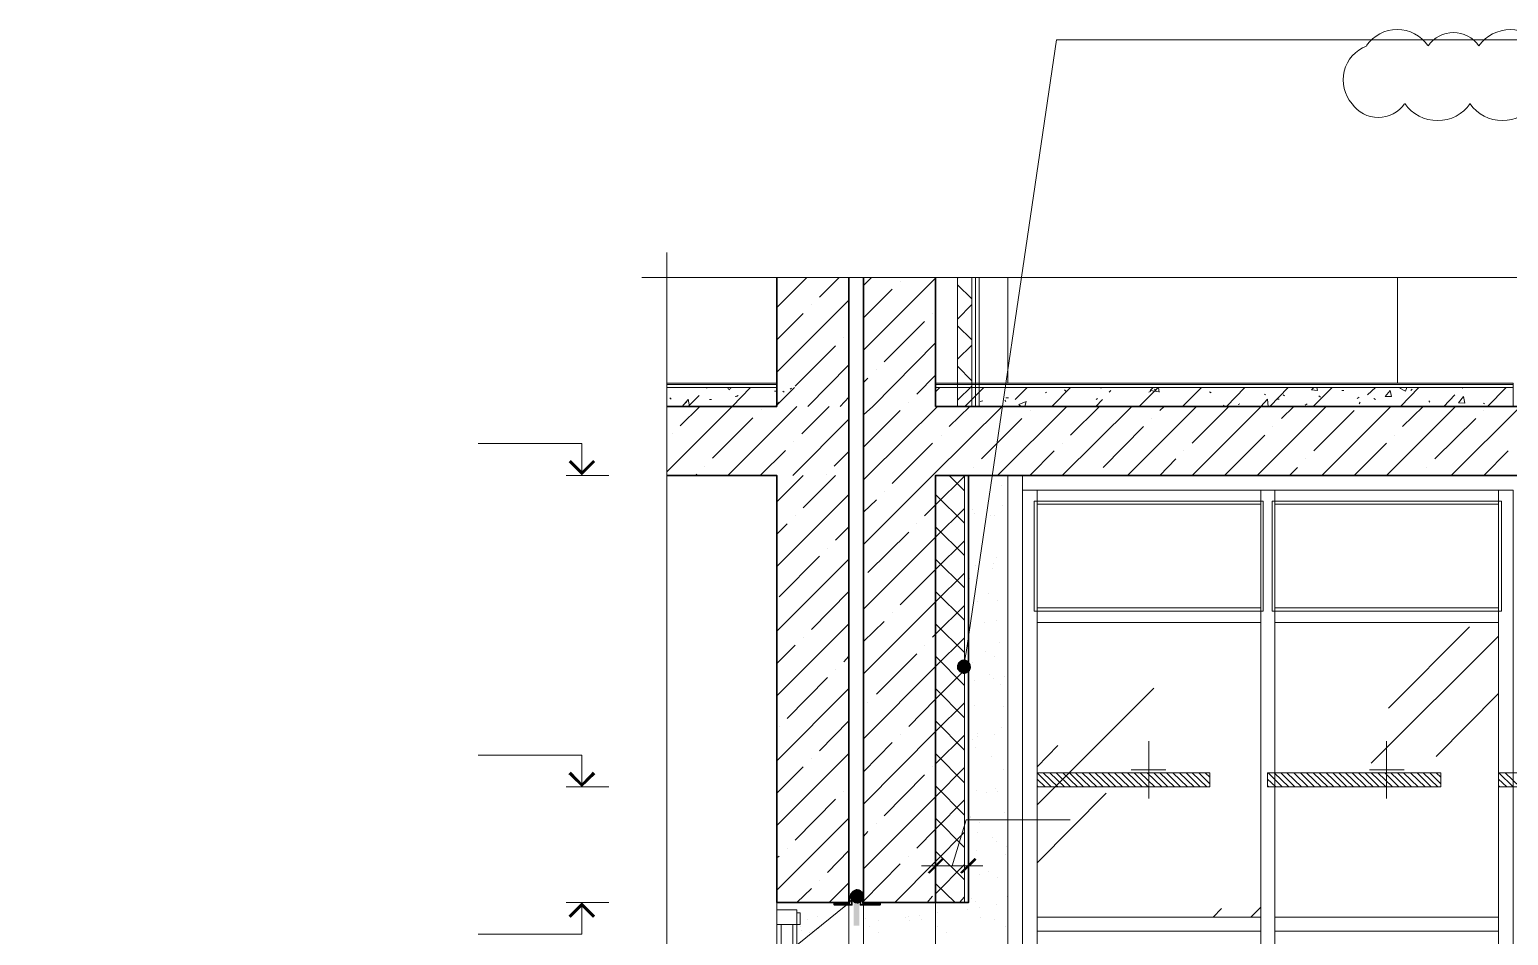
# Model space of a CAD drawing. Header units: millimetres. Extents: x -356862 to 418287, y 0 to 839748.
# Drawn here: x 369867 to 375108, y 788455 to 791665 of the extents above; entities that cross this region are included whole.
import ezdxf

# ---------------------------------------------------------------- set-up
doc = ezdxf.new("R2010")
doc.units = ezdxf.units.MM
doc.layers.add('PDF _Геометрия', color=7, linetype='Continuous', true_color=0xbababa)
doc.layers.add('PDF _Сплошная заливка', color=7, linetype='Continuous', true_color=0xf50000)

msp = doc.modelspace()

# ---------------------------------------------------------------- linework, layer by layer
at = {"layer": 'PDF _Геометрия', "color": 1, "lineweight": 20}
for points in [[(375654.4508, 791607.4639, 0.520539928), (375439.8732, 791607.4639, 0.520539928), (375225.535, 791607.4639, 0.520539888), (375003.3191, 791607.7805)], [(374604.9616, 791607.2352, 0.520570473), (374553.4187, 791402.5883, 0.52053993), (374739.6084, 791402.1832)]]:
    msp.add_lwpolyline(points, format="xyb", dxfattribs=at)
at = {"layer": 'PDF _Геометрия', "color": 251, "lineweight": 20, "true_color": 0x545454}
for points in [[(373181.9773, 789433.8986), (373186.3072, 789457.713), (373506.7196, 791629.1563), (373710.2247, 791629.1563), (378633.3175, 791629.1563)], [(372779.2969, 788578.7439), (372759.8123, 788561.4243), (371898.1629, 787864.3109), (371802.9051, 787864.3109), (369867.4412, 787864.3109)]]:
    msp.add_lwpolyline(points, dxfattribs=at)
at = {"layer": 'PDF _Геометрия', "color": 7, "lineweight": 5}
for points in [[(397212.9051, 790786.9913), (397124.1422, 790786.9913), (384697.3381, 790786.9913), (384660.534, 790936.3728), (384586.9257, 790639.7748), (384550.1216, 790786.9913), (372125.4824, 790786.9913), (372036.7196, 790786.9913)], [(372125.4824, 790875.7542), (372125.4824, 790786.9913), (372125.4824, 787420.4965), (371976.101, 787383.6924), (372272.6989, 787310.0841), (372125.4824, 787273.28), (372125.4824, 783906.7852), (372125.4824, 783818.0223)], [(373218.7814, 790330.1872), (373218.7814, 790786.9913)], [(373231.7711, 790786.9913), (373231.7711, 790330.1872)], [(374714.7608, 790786.9913), (374714.7608, 790412.4553)], [(372125.4824, 790412.4553), (372515.1732, 790412.4553)], [(372125.4824, 790408.1254), (372515.1732, 790408.1254)], [(372125.4824, 790397.3006), (372515.1732, 790397.3006)], [(375123.9361, 790330.1872), (375123.9361, 790412.4553), (373078.0598, 790412.4553)], [(375123.9361, 790408.1254), (373078.0598, 790408.1254)], [(375123.9361, 790397.3006), (373078.0598, 790397.3006)], [(374621.668, 789604.9295), (375082.802, 789604.9295), (375082.802, 789994.6202), (374621.668, 789994.6202)], [(372515.1732, 788572.2491), (372515.1732, 788546.2697)], [(372770.6371, 786117.1975), (372770.6371, 788572.2491)], [(372822.5959, 788572.2491), (372822.5959, 786117.1975), (372822.5959, 786034.9295)], [(377834.4515, 786034.9295), (377988.1629, 786034.9295), (377988.1629, 786117.1975), (373078.0598, 786117.1975), (373078.0598, 788572.2491)]]:
    msp.add_lwpolyline(points, dxfattribs=at)
at = {"layer": 'PDF _Геометрия', "color": 7, "lineweight": 30}
for points in [[(372770.6371, 790786.9913), (372770.6371, 790330.1872), (372770.6371, 790085.548), (372770.6371, 788572.2491), (372515.1732, 788572.2491), (372515.1732, 790085.548), (372125.4824, 790085.548)], [(372125.4824, 790330.1872), (372515.1732, 790330.1872), (372515.1732, 790786.9913)], [(372822.5959, 790786.9913), (372822.5959, 790330.1872), (372822.5959, 790085.548), (372822.5959, 788572.2491), (373078.0598, 788572.2491), (373078.0598, 790085.548), (393177.4412, 790085.548), (393177.4412, 790330.1872), (373078.0598, 790330.1872), (373078.0598, 790786.9913)]]:
    msp.add_lwpolyline(points, dxfattribs=at)
at = {"layer": 'PDF _Геометрия', "lineweight": 5}
for points in [[(372515.1732, 790680.9089), (372621.2556, 790786.9913)], [(372666.7196, 790717.713), (372735.9979, 790786.9913)], [(372822.5959, 790758.847), (372850.7402, 790786.9913)], [(372822.5959, 790529.3625), (373078.0598, 790784.8264)], [(372952.4928, 790774.0017), (372952.4928, 790774.0017)], [(372515.1732, 790451.4243), (372770.6371, 790706.8882)], [(372822.5959, 790644.1047), (372924.3484, 790745.8573)], [(372515.1732, 790566.1666), (372608.266, 790659.2594)], [(372638.5752, 790689.5687), (372638.5752, 790689.5687)], [(373067.235, 790659.2594), (373067.235, 790659.2594)], [(372896.2041, 790488.2285), (373039.0907, 790631.1151)], [(372753.3175, 790574.8264), (372753.3175, 790574.8264)], [(372822.5959, 790299.8779), (372855.0701, 790330.1872), (373078.0598, 790555.3419)], [(372580.1216, 790401.6305), (372723.0082, 790544.5171)], [(372625.5855, 790330.1872), (372770.6371, 790477.4037)], [(372868.0598, 790460.0841), (372868.0598, 790460.0841)], [(373010.9464, 790373.4862), (373078.0598, 790440.5996)], [(372125.4824, 790098.5377), (372357.1319, 790330.1872), (372422.0804, 790397.3006)], [(372153.6268, 790397.3006), (372153.6268, 790397.3006)], [(372266.2041, 790395.1357), (372268.369, 790397.3006)], [(372341.9773, 790392.9707), (372348.4721, 790388.6408)], [(372348.4721, 790397.3006), (372352.802, 790392.9707)], [(372510.8433, 790330.1872), (372577.9567, 790397.3006)], [(372562.802, 790390.8058), (372567.1319, 790395.1357)], [(372822.5959, 790414.6202), (372837.7505, 790429.7748)], [(373078.0598, 790382.146), (373093.2144, 790397.3006)], [(373181.9773, 790330.1872), (373249.0907, 790397.3006)], [(373359.5031, 790354.0017), (373402.802, 790397.3006)], [(373489.4, 790330.1872), (373556.5134, 790397.3006)], [(373534.8639, 790388.6408), (373539.1938, 790384.3109)], [(373660.4309, 790397.3006), (373664.7608, 790395.1357)], [(373798.9876, 790330.1872), (373866.101, 790397.3006)], [(373870.4309, 790382.146), (373837.9567, 790386.4759), (373848.7814, 790397.3006)], [(373853.1113, 790390.8058), (373859.6062, 790386.4759)], [(373870.4309, 790379.981), (373868.266, 790397.3006)], [(373952.6989, 790330.1872), (374019.8123, 790397.3006)], [(374108.5752, 790330.1872), (374173.5237, 790397.3006)], [(374262.2866, 790330.1872), (374327.235, 790397.3006)], [(374428.9876, 790397.3006), (374431.1526, 790386.4759), (374409.5031, 790388.6408), (374418.1629, 790397.3006)], [(374415.9979, 790330.1872), (374483.1113, 790397.3006)], [(374608.6783, 790371.3212), (374636.8227, 790397.3006)], [(374729.9154, 790397.3006), (374723.4206, 790395.1357), (374742.9051, 790384.3109), (374747.235, 790397.3006)], [(374725.5855, 790330.1872), (374790.534, 790397.3006)], [(374762.3897, 790386.4759), (374766.7196, 790390.8058)], [(374944.2453, 790395.1357), (374946.4103, 790397.3006)], [(375033.0082, 790330.1872), (375100.1216, 790397.3006)], [(372136.3072, 790360.4965), (372140.6371, 790356.1666)], [(372179.6062, 790330.1872), (372201.2556, 790354.0017)], [(372190.4309, 790341.012), (372194.7608, 790345.3419)], [(372201.2556, 790330.1872), (372240.2247, 790369.1563)], [(372205.5855, 790330.1872), (372201.2556, 790356.1666)], [(372277.0288, 790354.0017), (372283.5237, 790354.0017)], [(372367.9567, 790364.8264), (372376.6165, 790366.9913)], [(372372.2866, 790364.8264), (372378.7814, 790369.1563)], [(372506.5134, 790384.3109), (372513.0082, 790384.3109)], [(372515.1732, 790336.6821), (372523.833, 790345.3419)], [(372536.8227, 790384.3109), (372541.1526, 790379.981)], [(372551.9773, 790373.4862), (372551.9773, 790373.4862)], [(372740.3278, 790330.1872), (372770.6371, 790362.6614)], [(372982.802, 790345.3419), (372982.802, 790345.3419)], [(373236.101, 790347.5068), (373244.7608, 790349.6718)], [(373322.6989, 790351.8367), (373327.0288, 790347.5068)], [(373327.0288, 790360.4965), (373335.6886, 790360.4965)], [(373381.1526, 790330.1872), (373372.4928, 790336.6821), (373398.4721, 790347.5068), (373394.1422, 790330.1872)], [(373465.5855, 790377.8161), (373472.0804, 790379.981)], [(373645.2763, 790330.1872), (373669.0907, 790354.0017)], [(373647.4412, 790354.0017), (373651.7711, 790358.3315)], [(373692.9051, 790379.981), (373699.4, 790386.4759)], [(373833.6268, 790379.981), (373840.1216, 790384.3109)], [(374047.9567, 790382.146), (374054.4515, 790377.8161)], [(374149.7093, 790336.6821), (374156.2041, 790338.847)], [(374229.8123, 790330.1872), (374253.6268, 790356.1666), (374255.7917, 790330.1872)], [(374242.802, 790373.4862), (374247.1319, 790371.3212)], [(374286.101, 790356.1666), (374294.7608, 790356.1666)], [(374309.9154, 790371.3212), (374314.2453, 790366.9913)], [(374387.8536, 790334.5171), (374394.3484, 790338.847)], [(374435.4824, 790366.9913), (374441.9773, 790362.6614)], [(374517.7505, 790386.4759), (374524.2453, 790386.4759)], [(374571.8742, 790358.3315), (374578.369, 790362.6614)], [(374578.369, 790338.847), (374582.6989, 790345.3419)], [(374630.3278, 790358.3315), (374636.8227, 790354.0017)], [(374825.1732, 790349.6718), (374829.5031, 790345.3419)], [(374879.2969, 790330.1872), (374918.266, 790371.3212)], [(375017.8536, 790341.012), (375024.3484, 790338.847)], [(372125.4824, 790328.0223), (372127.6474, 790330.1872)], [(372173.1113, 790260.9089), (372242.3897, 790330.1872)], [(372287.8536, 790146.1666), (372430.7402, 790289.0532)], [(372341.9773, 790085.548), (372586.6165, 790330.1872)], [(372461.0495, 790319.3625), (372461.0495, 790319.3625)], [(372571.4618, 790085.548), (372770.6371, 790284.7233)], [(372603.9361, 790232.7645), (372701.3587, 790330.1872)], [(372822.5959, 790070.3934), (372837.7505, 790085.548), (373084.5546, 790330.1872)], [(372822.5959, 789840.9089), (373067.235, 790085.548), (373314.0391, 790330.1872)], [(372822.5959, 790185.1357), (372952.4928, 790315.0326)], [(373125.6886, 790258.7439), (373199.2969, 790330.1872)], [(373240.4309, 790144.0017), (373383.3175, 790286.8882)], [(373296.7196, 790085.548), (373543.5237, 790330.1872)], [(373413.6268, 790315.0326), (373413.6268, 790315.0326)], [(373463.4206, 790330.1872), (373463.4206, 790332.3522)], [(373526.2041, 790085.548), (373773.0082, 790330.1872)], [(373556.5134, 790228.4346), (373658.266, 790330.1872)], [(373757.8536, 790085.548), (374002.4928, 790330.1872)], [(373842.2866, 790286.8882), (373842.2866, 790286.8882)], [(373872.5959, 790315.0326), (373887.7505, 790330.1872)], [(373987.3381, 790085.548), (374231.9773, 790330.1872)], [(373987.3381, 790200.2903), (374117.235, 790330.1872)], [(374097.7505, 790334.5171), (374102.0804, 790330.1872)], [(374216.8227, 790085.548), (374461.4618, 790330.1872)], [(374303.4206, 790286.8882), (374346.7196, 790330.1872)], [(374418.1629, 790172.146), (374561.0495, 790315.0326)], [(374446.3072, 790085.548), (374690.9464, 790330.1872)], [(374675.7917, 790085.548), (374920.4309, 790330.1872)], [(374732.0804, 790258.7439), (374805.6886, 790330.1872)], [(374846.8227, 790144.0017), (374991.8742, 790286.8882)], [(374905.2763, 790085.548), (375149.9154, 790330.1872)], [(375020.0185, 790315.0326), (375020.0185, 790315.0326)], [(372144.967, 790232.7645), (372144.967, 790232.7645)], [(373671.2556, 790113.6924), (373814.1422, 790258.7439)], [(374273.1113, 790258.7439), (374273.1113, 790258.7439)], [(372575.7917, 790204.6202), (372575.7917, 790204.6202)], [(372924.3484, 790057.4037), (372952.4928, 790085.548), (373067.235, 790200.2903)], [(373097.5443, 790228.4346), (373097.5443, 790228.4346)], [(373528.369, 790200.2903), (373528.369, 790200.2903)], [(374102.0804, 790085.548), (374244.967, 790228.4346)], [(374561.0495, 790085.548), (374675.7917, 790200.2903)], [(374703.9361, 790228.4346), (374703.9361, 790228.4346)], [(372456.7196, 790085.548), (372545.4824, 790174.3109)], [(372718.6783, 790118.0223), (372770.6371, 790169.981)], [(373411.4618, 790085.548), (373498.0598, 790172.146)], [(373872.5959, 790085.548), (373928.8845, 790144.0017)], [(373957.0288, 790172.146), (373957.0288, 790172.146)], [(374387.8536, 790144.0017), (374387.8536, 790144.0017)], [(375020.0185, 790085.548), (375106.6165, 790172.146)], [(372227.235, 790085.548), (372231.5649, 790089.8779)], [(372259.7093, 790118.0223), (372259.7093, 790118.0223)], [(372515.1732, 789992.4553), (372608.266, 790085.548)], [(372608.266, 789970.8058), (372723.0082, 790085.548)], [(372690.534, 790089.8779), (372690.534, 790089.8779)], [(373181.9773, 790085.548), (373181.9773, 790085.548)], [(373212.2866, 790113.6924), (373212.2866, 790113.6924)], [(373643.1113, 790085.548), (373643.1113, 790085.548)], [(374331.5649, 790085.548), (374359.7093, 790113.6924)], [(374790.534, 790085.548), (374790.534, 790085.548)], [(374818.6783, 790113.6924), (374818.6783, 790113.6924)], [(372896.2041, 790029.2594), (372896.2041, 790029.2594)], [(372515.1732, 789762.9707), (372770.6371, 790018.4346)], [(372822.5959, 789955.6511), (372868.0598, 789998.9501)], [(373039.0907, 789942.6614), (373078.0598, 789981.6305)], [(372580.1216, 789942.6614), (372580.1216, 789942.6614)], [(372515.1732, 789877.713), (372551.9773, 789914.5171)], [(372723.0082, 789856.0635), (372770.6371, 789903.6924)], [(372822.5959, 789611.4243), (373078.0598, 789866.8882)], [(372837.7505, 789741.3212), (372982.802, 789884.2078)], [(373010.9464, 789914.5171), (373010.9464, 789914.5171)], [(372694.8639, 789827.9192), (372694.8639, 789827.9192)], [(372515.1732, 789533.4862), (372770.6371, 789788.9501)], [(372523.833, 789654.7233), (372666.7196, 789799.7748)], [(372952.4928, 789626.579), (373078.0598, 789752.146)], [(372638.5752, 789539.981), (372770.6371, 789674.2078)], [(372822.5959, 789381.9398), (373078.0598, 789637.4037)], [(372515.1732, 789304.0017), (372770.6371, 789559.4656)], [(372822.5959, 789496.6821), (372896.2041, 789568.1254)], [(372924.3484, 789598.4346), (372924.3484, 789598.4346)], [(372608.266, 789511.8367), (372608.266, 789511.8367)], [(373067.235, 789511.8367), (373078.0598, 789522.6614)], [(372515.1732, 789418.7439), (372580.1216, 789483.6924)], [(372868.0598, 789310.4965), (373010.9464, 789453.3831)], [(373039.0907, 789483.6924), (373039.0907, 789483.6924)], [(372723.0082, 789397.0944), (372723.0082, 789397.0944)], [(372753.3175, 789425.2388), (372770.6371, 789444.7233)], [(372822.5959, 789152.4553), (373078.0598, 789407.9192)], [(372551.9773, 789223.8986), (372694.8639, 789368.9501)], [(372515.1732, 789074.5171), (372770.6371, 789329.981)], [(372982.802, 789195.7542), (373078.0598, 789293.1769)], [(372837.7505, 789282.3522), (372837.7505, 789282.3522)], [(372523.833, 789195.7542), (372523.833, 789195.7542)], [(372666.7196, 789109.1563), (372770.6371, 789215.2388)], [(372822.5959, 788920.8058), (373078.0598, 789178.4346)], [(372822.5959, 789035.548), (372924.3484, 789139.4656)], [(372952.4928, 789167.6099), (372952.4928, 789167.6099)], [(372515.1732, 788845.0326), (372770.6371, 789100.4965)], [(372638.5752, 789081.012), (372638.5752, 789081.012)], [(372515.1732, 788959.7748), (372608.266, 789052.8676)], [(373067.235, 789052.8676), (373067.235, 789052.8676)], [(372896.2041, 788879.6718), (373039.0907, 789024.7233)], [(372580.1216, 788793.0738), (372723.0082, 788938.1254)], [(372753.3175, 788966.2697), (372753.3175, 788966.2697)], [(372822.5959, 788691.3212), (373078.0598, 788946.7852)], [(372515.1732, 788615.548), (372770.6371, 788871.012)], [(372822.5959, 788806.0635), (372837.7505, 788823.3831)], [(372868.0598, 788851.5274), (372868.0598, 788851.5274)], [(373010.9464, 788764.9295), (373078.0598, 788832.0429)], [(372551.9773, 788764.9295), (372551.9773, 788764.9295)], [(372515.1732, 788730.2903), (372523.833, 788736.7852)], [(372694.8639, 788678.3315), (372770.6371, 788756.2697)], [(372933.0082, 788572.2491), (373078.0598, 788717.3006)], [(372982.802, 788736.7852), (372982.802, 788736.7852)], [(372822.5959, 788576.579), (372952.4928, 788708.6408)], [(372586.6165, 788572.2491), (372638.5752, 788622.0429)], [(372666.7196, 788650.1872), (372666.7196, 788650.1872)], [(372701.3587, 788572.2491), (372770.6371, 788641.5274)], [(373047.7505, 788572.2491), (373067.235, 788593.8986)]]:
    msp.add_lwpolyline(points, dxfattribs=at)
at = {"layer": 'PDF _Геометрия', "color": 8, "lineweight": 5, "true_color": 0x808080}
for points in [[(373155.9979, 790784.8264), (373158.1629, 790786.9913)], [(373205.7917, 790711.2181), (373155.9979, 790761.012)], [(373155.9979, 790639.7748), (373205.7917, 790691.7336)], [(373205.7917, 790566.1666), (373155.9979, 790615.9604)], [(373155.9979, 790496.8882), (373205.7917, 790546.6821)], [(373205.7917, 790421.1151), (373155.9979, 790473.0738)], [(373155.9979, 790351.8367), (373205.7917, 790401.6305)]]:
    msp.add_lwpolyline(points, dxfattribs=at)
at = {"layer": 'PDF _Геометрия', "color": 7, "lineweight": 9}
for points in [[(373155.9979, 790330.1872), (373155.9979, 790786.9913)], [(373205.7917, 790330.1872), (373205.7917, 790786.9913)], [(375071.9773, 786117.1975), (375071.9773, 786166.9913), (374279.6062, 786166.9913), (374279.6062, 786117.1975), (374279.6062, 788494.3109), (374279.6062, 789589.7748), (374279.6062, 790033.5893), (374229.8123, 790033.5893), (374229.8123, 789589.7748), (374229.8123, 788494.3109), (374229.8123, 786117.1975), (374229.8123, 786166.9913), (373437.4412, 786166.9913), (373437.4412, 786117.1975), (373437.4412, 788494.3109), (373437.4412, 789589.7748), (373437.4412, 790033.5893), (373385.4824, 790033.5893), (373385.4824, 789589.7748), (373385.4824, 788494.3109), (373385.4824, 786117.1975)], [(375082.802, 789994.6202), (374270.9464, 789994.6202), (374270.9464, 789604.9295), (375082.802, 789604.9295)], [(372586.6165, 788494.3109), (372597.4412, 788494.3109), (372597.4412, 788535.445), (372586.6165, 788535.445)]]:
    msp.add_lwpolyline(points, dxfattribs=at)
for points in [[(373333.5237, 790786.9913), (373333.5237, 790412.4553)], [(373333.5237, 790085.548), (373333.5237, 786117.1975)], [(373385.4824, 790085.548), (373385.4824, 790033.5893)], [(373437.4412, 789983.7955), (373437.4412, 790033.5893), (374229.8123, 790033.5893), (374229.8123, 789983.7955)], [(374279.6062, 789983.7955), (374279.6062, 790033.5893), (375071.9773, 790033.5893), (375071.9773, 789983.7955)], [(374238.4721, 789604.9295), (374238.4721, 789994.6202), (373426.6165, 789994.6202), (373426.6165, 789604.9295)], [(373437.4412, 789563.7955), (373437.4412, 789615.7542), (374229.8123, 789615.7542), (374229.8123, 789563.7955)], [(374279.6062, 789563.7955), (374279.6062, 789615.7542), (375071.9773, 789615.7542), (375071.9773, 789563.7955)], [(373437.4412, 788470.4965), (373437.4412, 788520.2903), (374229.8123, 788520.2903), (374229.8123, 788470.4965)], [(374279.6062, 788470.4965), (374279.6062, 788520.2903), (375071.9773, 788520.2903), (375071.9773, 788470.4965)], [(372571.4618, 788494.3109), (372571.4618, 788392.5584), (372530.3278, 788392.5584), (372530.3278, 788494.3109)]]:
    msp.add_lwpolyline(points, close=True, dxfattribs=at)
at = {"layer": 'PDF _Геометрия', "lineweight": 5}
for points in [[(374688.7814, 790386.4759), (374693.1113, 790364.8264), (374671.4618, 790364.8264)], [(374948.5752, 790364.8264), (374952.9051, 790341.012), (374931.2556, 790343.1769)]]:
    msp.add_lwpolyline(points, close=True, dxfattribs=at)
at = {"layer": 'PDF _Геометрия', "color": 112, "lineweight": 5, "true_color": 0x00b85c}
for points in [[(371824.5546, 790085.548), (371824.5546, 790198.1254), (371456.5134, 790198.1254)], [(371919.8123, 790085.548), (371768.266, 790085.548)], [(371824.5546, 788981.4243), (371824.5546, 789094.0017), (371456.5134, 789094.0017)], [(371919.8123, 788981.4243), (371768.266, 788981.4243)], [(371824.5546, 788572.2491), (371824.5546, 788459.6718), (371456.5134, 788459.6718)], [(371919.8123, 788572.2491), (371768.266, 788572.2491)]]:
    msp.add_lwpolyline(points, dxfattribs=at)
at = {"layer": 'PDF _Геометрия', "color": 112, "lineweight": 0, "true_color": 0x00b85c, "const_width": 10.7159}
for points in [[(371781.2556, 790136.4243), (371824.5546, 790093.1254), (371867.8536, 790136.4243)], [(371781.2556, 788521.3728), (371824.5546, 788564.6718), (371867.8536, 788521.3728)]]:
    msp.add_lwpolyline(points, dxfattribs=at)
at = {"layer": 'PDF _Геометрия', "color": 171, "lineweight": 20, "true_color": 0x7f7fff}
msp.add_lwpolyline([(373078.0598, 788572.2491), (373179.8123, 788572.2491), (373179.8123, 790085.548), (373078.0598, 790085.548)], close=True, dxfattribs=at)
at = {"layer": 'PDF _Геометрия', "color": 171, "lineweight": 30, "true_color": 0x7f7fff}
msp.add_lwpolyline([(373078.0598, 790085.548), (373194.967, 790085.548), (373194.967, 788572.2491), (373078.0598, 788572.2491)], dxfattribs=at)
at = {"layer": 'PDF _Геометрия', "color": 171, "lineweight": 20, "true_color": 0x7f7fff}
for points in [[(373078.0598, 789981.6305), (373179.8123, 790083.3831)], [(373179.8123, 790031.4243), (373125.6886, 790085.548)], [(373179.8123, 789916.6821), (373078.0598, 790018.4346)], [(373078.0598, 789866.8882), (373179.8123, 789968.6408)], [(373179.8123, 789801.9398), (373078.0598, 789903.6924)], [(373078.0598, 789752.146), (373179.8123, 789853.8986)], [(373179.8123, 789687.1975), (373078.0598, 789788.9501)], [(373078.0598, 789637.4037), (373179.8123, 789739.1563)], [(373179.8123, 789572.4553), (373078.0598, 789674.2078)], [(373078.0598, 789522.6614), (373179.8123, 789624.414)], [(373179.8123, 789457.713), (373078.0598, 789559.4656)], [(373078.0598, 789407.9192), (373179.8123, 789509.6718)], [(373179.8123, 789340.8058), (373078.0598, 789444.7233)], [(373078.0598, 789293.1769), (373179.8123, 789394.9295)], [(373179.8123, 789226.0635), (373078.0598, 789329.981)], [(373078.0598, 789178.4346), (373179.8123, 789280.1872)], [(373179.8123, 789111.3212), (373078.0598, 789215.2388)], [(373078.0598, 789063.6924), (373179.8123, 789165.445)], [(373179.8123, 788996.579), (373078.0598, 789100.4965)], [(373078.0598, 788946.7852), (373179.8123, 789050.7027)], [(373179.8123, 788881.8367), (373078.0598, 788985.7542)], [(373078.0598, 788832.0429), (373179.8123, 788935.9604)], [(373179.8123, 788767.0944), (373078.0598, 788871.012)], [(373078.0598, 788717.3006), (373179.8123, 788821.2181)], [(373179.8123, 788652.3522), (373078.0598, 788754.1047)], [(373078.0598, 788602.5584), (373179.8123, 788706.4759)], [(373147.3381, 788572.2491), (373078.0598, 788639.3625)], [(373162.4928, 788572.2491), (373179.8123, 788591.7336)]]:
    msp.add_lwpolyline(points, dxfattribs=at)
at = {"layer": 'PDF _Геометрия', "color": 24, "lineweight": 18, "true_color": 0xa12502}
for points in [[(373309.7093, 790048.7439), (373309.7093, 790048.7439)], [(373316.2041, 789979.4656), (373316.2041, 789979.4656)], [(373210.1216, 789964.3109), (373210.1216, 789964.3109)], [(373216.6165, 789951.3212), (373216.6165, 789951.3212)], [(373257.7505, 789955.6511), (373257.7505, 789955.6511)], [(373272.9051, 789942.6614), (373272.9051, 789942.6614)], [(373288.0598, 789944.8264), (373288.0598, 789944.8264)], [(373218.7814, 789765.1357), (373218.7814, 789765.1357)], [(373283.7299, 789771.6305), (373283.7299, 789771.6305)], [(373292.3897, 789793.28), (373292.3897, 789793.28)], [(373197.1319, 789726.1666), (373197.1319, 789726.1666)], [(373199.2969, 789721.8367), (373199.2969, 789721.8367)], [(373279.4, 789756.4759), (373279.4, 789756.4759)], [(373264.2453, 789665.548), (373264.2453, 789665.548)], [(373225.2763, 789637.4037), (373225.2763, 789637.4037)], [(373296.7196, 789643.8986), (373296.7196, 789643.8986)], [(373203.6268, 789572.4553), (373203.6268, 789572.4553)], [(373251.2556, 789565.9604), (373251.2556, 789565.9604)], [(373292.3897, 789572.4553), (373292.3897, 789572.4553)], [(373255.5855, 789462.0429), (373255.5855, 789462.0429)], [(373303.2144, 789494.5171), (373303.2144, 789494.5171)], [(373207.9567, 789420.9089), (373207.9567, 789420.9089)], [(373288.0598, 789442.5584), (373288.0598, 789442.5584)], [(373216.6165, 789360.2903), (373216.6165, 789360.2903)], [(373268.5752, 789379.7748), (373268.5752, 789379.7748)], [(373281.5649, 789364.6202), (373281.5649, 789364.6202)], [(373307.5443, 789342.9707), (373307.5443, 789342.9707)], [(373322.6989, 789373.28), (373322.6989, 789373.28)], [(373214.4515, 789271.5274), (373214.4515, 789271.5274)], [(373318.369, 789267.1975), (373318.369, 789267.1975)], [(373311.8742, 789193.5893), (373311.8742, 789193.5893)], [(373207.9567, 789150.2903), (373207.9567, 789150.2903)], [(373225.2763, 789158.9501), (373225.2763, 789158.9501)], [(373227.4412, 789171.9398), (373227.4412, 789171.9398)], [(373288.0598, 789167.6099), (373288.0598, 789167.6099)], [(373218.7814, 789119.981), (373218.7814, 789119.981)], [(373275.0701, 789089.6718), (373275.0701, 789089.6718)], [(373318.369, 789042.0429), (373318.369, 789042.0429)], [(373290.2247, 788974.9295), (373290.2247, 788974.9295)], [(373223.1113, 788970.5996), (373223.1113, 788970.5996)], [(373257.7505, 788961.9398), (373257.7505, 788961.9398)], [(373296.7196, 788966.2697), (373296.7196, 788966.2697)], [(373201.4618, 788877.5068), (373201.4618, 788877.5068)], [(373201.4618, 788873.1769), (373201.4618, 788873.1769)], [(373322.6989, 788892.6614), (373322.6989, 788892.6614)], [(373227.4412, 788821.2181), (373227.4412, 788821.2181)], [(373233.9361, 788855.8573), (373233.9361, 788855.8573)], [(373279.4, 788801.7336), (373279.4, 788801.7336)], [(373292.3897, 788788.7439), (373292.3897, 788788.7439)], [(373329.1938, 788769.2594), (373329.1938, 788769.2594)], [(373223.1113, 788756.2697), (373223.1113, 788756.2697)], [(373327.0288, 788743.28), (373327.0288, 788743.28)], [(373233.9361, 788669.6718), (373233.9361, 788669.6718)], [(373264.2453, 788682.6614), (373264.2453, 788682.6614)], [(373296.7196, 788661.012), (373296.7196, 788661.012)], [(373203.6268, 788587.4037), (373203.6268, 788587.4037)], [(373218.7814, 788574.414), (373218.7814, 788574.414)], [(373231.7711, 788554.9295), (373231.7711, 788554.9295)], [(373294.5546, 788563.5893), (373294.5546, 788563.5893)], [(373331.3587, 788591.7336), (373331.3587, 788591.7336)], [(372623.4206, 788511.6305), (372623.4206, 788511.6305)], [(372658.0598, 788522.4553), (372658.0598, 788522.4553)], [(372829.0907, 788513.7955), (372829.0907, 788513.7955)], [(372874.5546, 788507.3006), (372874.5546, 788507.3006)], [(372969.8123, 788520.2903), (372969.8123, 788520.2903)], [(372980.6371, 788522.4553), (372980.6371, 788522.4553)], [(372984.967, 788507.3006), (372984.967, 788507.3006)], [(373021.7711, 788526.7852), (373021.7711, 788526.7852)], [(373028.266, 788511.6305), (373028.266, 788511.6305)], [(373084.5546, 788535.445), (373084.5546, 788535.445)], [(373190.6371, 788548.4346), (373190.6371, 788548.4346)], [(373238.266, 788520.2903), (373238.266, 788520.2903)], [(373285.8948, 788511.6305), (373285.8948, 788511.6305)], [(372599.6062, 788485.6511), (372599.6062, 788485.6511)], [(372601.7711, 788472.6614), (372601.7711, 788472.6614)], [(372632.0804, 788464.0017), (372632.0804, 788464.0017)], [(372664.5546, 788479.1563), (372664.5546, 788479.1563)], [(372770.6371, 788494.3109), (372770.6371, 788494.3109)], [(372842.0804, 788485.6511), (372842.0804, 788485.6511)], [(372874.5546, 788464.0017), (372874.5546, 788464.0017)], [(373084.5546, 788485.6511), (373084.5546, 788485.6511)], [(373117.0288, 788466.1666), (373117.0288, 788466.1666)], [(373327.0288, 788485.6511), (373327.0288, 788485.6511)]]:
    msp.add_lwpolyline(points, dxfattribs=at)
at = {"layer": 'PDF _Геометрия', "color": 252, "lineweight": 5, "true_color": 0x989898}
for points in [[(374621.668, 786166.9913), (375071.9773, 786166.9913), (375071.9773, 786117.1975), (375071.9773, 788494.3109), (375071.9773, 789589.7748), (375071.9773, 790033.5893), (375123.9361, 790033.5893), (375123.9361, 789589.7748), (375123.9361, 788494.3109), (375123.9361, 786117.1975)], [(374621.668, 790033.5893), (375071.9773, 790033.5893), (375071.9773, 789983.7955), (374621.668, 789983.7955)], [(374621.668, 789615.7542), (375071.9773, 789615.7542), (375071.9773, 789563.7955), (374621.668, 789563.7955)], [(374621.668, 788520.2903), (375071.9773, 788520.2903), (375071.9773, 788470.4965), (374621.668, 788470.4965)]]:
    msp.add_lwpolyline(points, dxfattribs=at)
at = {"layer": 'PDF _Геометрия', "color": 254, "lineweight": 5, "true_color": 0xdcdcdc}
for points in [[(374621.668, 789065.8573), (375071.9773, 789516.1666)], [(374682.2866, 789260.7027), (374970.2247, 789548.6408)], [(373437.4412, 788918.6408), (373850.9464, 789332.146)], [(374851.1526, 789089.6718), (375071.9773, 789312.6614)], [(373833.6268, 789143.7955), (373833.6268, 788940.2903)], [(373437.4412, 789052.8676), (373511.0495, 789128.6408)], [(373894.2453, 789042.0429), (373770.8433, 789042.0429)], [(374615.1732, 789042.0429), (374738.5752, 789042.0429), (374621.668, 789042.0429)], [(373437.4412, 788712.9707), (373682.0804, 788959.7748)], [(374195.1732, 788520.2903), (374229.8123, 788554.9295)], [(374060.9464, 788520.2903), (374091.2556, 788550.5996)], [(372515.1732, 788494.3109), (372515.1732, 786117.1975)], [(372586.6165, 786117.1975), (372586.6165, 788494.3109)]]:
    msp.add_lwpolyline(points, dxfattribs=at)
msp.add_lwpolyline([(374675.7917, 788940.2903), (374675.7917, 789143.7955)], close=True, dxfattribs=at)
at = {"layer": 'PDF _Геометрия', "color": 92, "lineweight": 20, "true_color": 0x00dd00}
for points in [[(373437.4412, 788981.4243), (374050.1216, 788981.4243), (374050.1216, 789031.2181), (373437.4412, 789031.2181)], [(374253.6268, 788981.4243), (374868.4721, 788981.4243), (374868.4721, 789031.2181), (374253.6268, 789031.2181)], [(375071.9773, 788981.4243), (375686.8227, 788981.4243), (375686.8227, 789031.2181), (375071.9773, 789031.2181)]]:
    msp.add_lwpolyline(points, close=True, dxfattribs=at)
at = {"layer": 'PDF _Геометрия', "color": 92, "lineweight": 5, "true_color": 0x00dd00}
for points in [[(373487.235, 788981.4243), (373437.4412, 789031.2181)], [(373511.0495, 788981.4243), (373459.0907, 789031.2181)], [(373534.8639, 788981.4243), (373482.9051, 789031.2181)], [(373556.5134, 788981.4243), (373504.5546, 789031.2181)], [(373580.3278, 788981.4243), (373528.369, 789031.2181)], [(373601.9773, 788981.4243), (373552.1835, 789031.2181)], [(373625.7917, 788981.4243), (373573.833, 789031.2181)], [(373649.6062, 788981.4243), (373597.6474, 789031.2181)], [(373671.2556, 788981.4243), (373621.4618, 789031.2181)], [(373695.0701, 788981.4243), (373643.1113, 789031.2181)], [(373716.7196, 788981.4243), (373666.9257, 789031.2181)], [(373740.534, 788981.4243), (373688.5752, 789031.2181)], [(373764.3484, 788981.4243), (373712.3897, 789031.2181)], [(373785.9979, 788981.4243), (373736.2041, 789031.2181)], [(373809.8123, 788981.4243), (373757.8536, 789031.2181)], [(373831.4618, 788981.4243), (373781.668, 789031.2181)], [(373855.2763, 788981.4243), (373803.3175, 789031.2181)], [(373879.0907, 788981.4243), (373827.1319, 789031.2181)], [(373900.7402, 788981.4243), (373850.9464, 789031.2181)], [(373924.5546, 788981.4243), (373872.5959, 789031.2181)], [(373946.2041, 788981.4243), (373896.4103, 789031.2181)], [(373970.0185, 788981.4243), (373918.0598, 789031.2181)], [(373993.833, 788981.4243), (373941.8742, 789031.2181)], [(374015.4824, 788981.4243), (373965.6886, 789031.2181)], [(374039.2969, 788981.4243), (373987.3381, 789031.2181)], [(374050.1216, 788992.2491), (374011.1526, 789031.2181)], [(374050.1216, 789016.0635), (374032.802, 789031.2181)], [(374305.5855, 788981.4243), (374255.7917, 789031.2181)], [(374329.4, 788981.4243), (374277.4412, 789031.2181)], [(374351.0495, 788981.4243), (374301.2556, 789031.2181)], [(374374.8639, 788981.4243), (374322.9051, 789031.2181)], [(374398.6783, 788981.4243), (374346.7196, 789031.2181)], [(374420.3278, 788981.4243), (374370.534, 789031.2181)], [(374444.1422, 788981.4243), (374392.1835, 789031.2181)], [(374467.9567, 788981.4243), (374415.9979, 789031.2181)], [(374489.6062, 788981.4243), (374437.6474, 789031.2181)], [(374513.4206, 788981.4243), (374461.4618, 789031.2181)], [(374535.0701, 788981.4243), (374485.2763, 789031.2181)], [(374558.8845, 788981.4243), (374506.9257, 789031.2181)], [(374582.6989, 788981.4243), (374530.7402, 789031.2181)], [(374604.3484, 788981.4243), (374554.5546, 789031.2181)], [(374628.1629, 788981.4243), (374576.2041, 789031.2181)], [(374649.8123, 788981.4243), (374600.0185, 789031.2181)], [(374673.6268, 788981.4243), (374621.668, 789031.2181)], [(374697.4412, 788981.4243), (374645.4824, 789031.2181)], [(374719.0907, 788981.4243), (374669.2969, 789031.2181)], [(374742.9051, 788981.4243), (374690.9464, 789031.2181)], [(374764.5546, 788981.4243), (374714.7608, 789031.2181)], [(374788.369, 788981.4243), (374736.4103, 789031.2181)], [(374812.1835, 788981.4243), (374760.2247, 789031.2181)], [(374833.833, 788981.4243), (374784.0391, 789031.2181)], [(374857.6474, 788981.4243), (374805.6886, 789031.2181)], [(374868.4721, 788992.2491), (374829.5031, 789031.2181)], [(374868.4721, 789016.0635), (374851.1526, 789031.2181)], [(375123.9361, 788981.4243), (375074.1422, 789031.2181)], [(375147.7505, 788981.4243), (375095.7917, 789031.2181)], [(373465.5855, 788981.4243), (373437.4412, 789009.5687)], [(373441.7711, 788981.4243), (373437.4412, 788985.7542)], [(374283.9361, 788981.4243), (374253.6268, 789009.5687)], [(374260.1216, 788981.4243), (374253.6268, 788985.7542)], [(375102.2866, 788981.4243), (375071.9773, 789009.5687)], [(375078.4721, 788981.4243), (375071.9773, 788985.7542)]]:
    msp.add_lwpolyline(points, dxfattribs=at)
at = {"layer": 'PDF _Геометрия', "color": 7, "lineweight": 18}
for points in [[(373136.5134, 788702.146), (373186.3072, 788864.5171), (373554.3484, 788864.5171)], [(373078.0598, 788622.0429), (373078.0598, 788751.9398)], [(373194.967, 788622.0429), (373194.967, 788751.9398)], [(373028.266, 788702.146), (373244.7608, 788702.146)]]:
    msp.add_lwpolyline(points, dxfattribs=at)
at = {"layer": 'PDF _Геометрия', "color": 235, "lineweight": 30, "true_color": 0xa14f78}
msp.add_lwpolyline([(372820.4309, 788593.8986), (372820.4309, 788567.9192), (372881.0495, 788567.9192), (372881.0495, 788563.5893), (372811.7711, 788563.5893), (372811.7711, 788589.5687), (372798.7814, 788589.5687), (372781.4618, 788589.5687), (372781.4618, 788563.5893), (372718.6783, 788563.5893), (372718.6783, 788567.9192), (372772.802, 788567.9192), (372772.802, 788593.8986), (372798.7814, 788593.8986)], close=True, dxfattribs=at)
at = {"layer": 'PDF _Геометрия', "color": 7, "lineweight": 20}
msp.add_lwpolyline([(372515.1732, 788546.2697), (372586.6165, 788546.2697), (372586.6165, 788494.3109), (372515.1732, 788494.3109)], close=True, dxfattribs=at)
at = {"layer": 'PDF _Геометрия', "color": 1, "lineweight": 20}
for centre, radius, start, end in [((374713.6233, 791532.3327), 133.1443, 35.0024452, 144.9975548), ((374912.8062, 791545.3224), 109.3299, 35.0024332, 144.9975668), ((374856.5154, 791484.6994), 141.8041, 215.0024444, 324.9975556), ((375086.0093, 791482.5367), 139.6392, 215.0024432, 324.9975568)]:
    msp.add_arc(centre, radius, start, end, dxfattribs=at)
at = {"layer": 'PDF _Сплошная заливка', "color": 251, "true_color": 0x545454, "transparency": 33554559}
for points in [[(373177.6474, 789407.9192), (373158.1629, 789423.0738), (373153.833, 789412.2491)], [(373153.833, 789412.2491), (373153.833, 789399.2594), (373177.6474, 789407.9192)], [(373153.833, 789399.2594), (373177.6474, 789407.9192), (373162.4928, 789388.4346)], [(373168.9876, 789431.7336), (373177.6474, 789407.9192), (373158.1629, 789423.0738)], [(373177.6474, 789407.9192), (373162.4928, 789388.4346), (373175.4824, 789381.9398)], [(373181.9773, 789433.8986), (373168.9876, 789431.7336), (373177.6474, 789407.9192)], [(373175.4824, 789381.9398), (373188.4721, 789384.1047), (373177.6474, 789407.9192)], [(373177.6474, 789407.9192), (373194.967, 789427.4037), (373181.9773, 789433.8986)], [(373201.4618, 789416.579), (373177.6474, 789407.9192), (373194.967, 789427.4037)], [(373203.6268, 789403.5893), (373201.4618, 789416.579), (373177.6474, 789407.9192)], [(373188.4721, 789384.1047), (373177.6474, 789407.9192), (373199.2969, 789392.7645)], [(373177.6474, 789407.9192), (373199.2969, 789392.7645), (373203.6268, 789403.5893)], [(372783.6268, 788613.3831), (372774.967, 788602.5584), (372798.7814, 788593.8986)], [(372798.7814, 788593.8986), (372796.6165, 788619.8779), (372783.6268, 788613.3831)], [(372809.6062, 788617.713), (372798.7814, 788593.8986), (372796.6165, 788619.8779)], [(372820.4309, 788609.0532), (372809.6062, 788617.713), (372798.7814, 788593.8986)], [(372798.7814, 788593.8986), (372824.7608, 788598.2285), (372820.4309, 788609.0532)], [(372774.967, 788602.5584), (372798.7814, 788593.8986), (372774.967, 788589.5687)], [(372798.7814, 788593.8986), (372774.967, 788589.5687), (372779.2969, 788578.7439)], [(372779.2969, 788578.7439), (372790.1216, 788570.0841), (372798.7814, 788593.8986)], [(372790.1216, 788570.0841), (372798.7814, 788593.8986), (372803.1113, 788567.9192)], [(372822.5959, 788585.2388), (372798.7814, 788593.8986), (372824.7608, 788598.2285)], [(372798.7814, 788593.8986), (372803.1113, 788567.9192), (372816.101, 788574.414)], [(372816.101, 788574.414), (372822.5959, 788585.2388), (372798.7814, 788593.8986)]]:
    msp.add_solid(points, dxfattribs=at)
at = {"layer": 'PDF _Сплошная заливка', "color": 112, "true_color": 0x00b85c, "transparency": 33554559}
for points in [[(371776.9257, 789026.8882), (371785.5855, 789035.548), (371824.5546, 788981.4243)], [(371785.5855, 789035.548), (371824.5546, 788981.4243), (371824.5546, 788994.414)], [(371824.5546, 788994.414), (371872.1835, 789026.8882), (371863.5237, 789035.548)], [(371824.5546, 788981.4243), (371824.5546, 788994.414), (371872.1835, 789026.8882)]]:
    msp.add_solid(points, dxfattribs=at)
at = {"layer": 'PDF _Сплошная заливка', "color": 7, "transparency": 33554559}
for points in [[(373101.8742, 788730.2903), (373056.4103, 788674.0017), (373049.9154, 788678.3315)], [(373106.2041, 788723.7955), (373101.8742, 788730.2903), (373056.4103, 788674.0017)], [(373164.6577, 788678.3315), (373171.1526, 788674.0017), (373216.6165, 788730.2903)], [(373171.1526, 788674.0017), (373216.6165, 788730.2903), (373223.1113, 788723.7955)]]:
    msp.add_solid(points, dxfattribs=at)
at = {"layer": 'PDF _Сплошная заливка', "color": 235, "true_color": 0xa14f78, "transparency": 33554559}
for points in [[(372807.4412, 788572.2491), (372787.9567, 788572.2491), (372807.4412, 788489.981)], [(372787.9567, 788572.2491), (372807.4412, 788489.981), (372787.9567, 788489.981)]]:
    msp.add_solid(points, dxfattribs=at)

doc.saveas('drawing.dxf')
